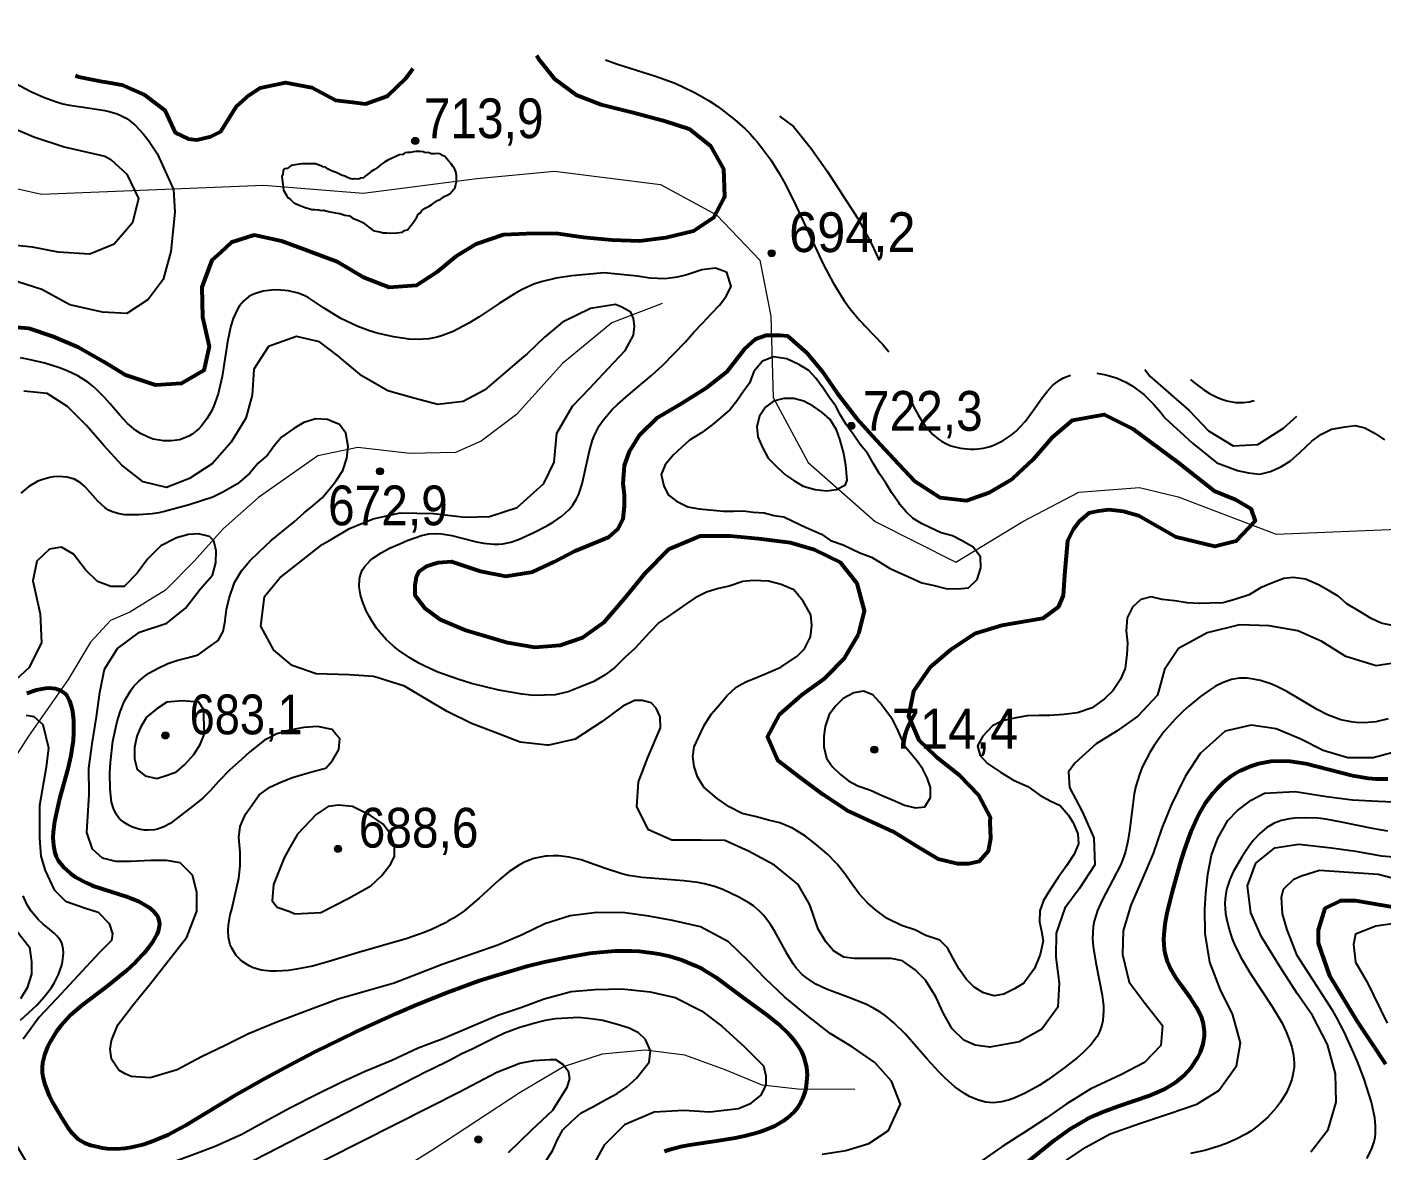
# Model space of a CAD drawing. Header units: metres. Extents: x 545098 to 555652, y 1854398 to 1862642.
# Drawn here: x 551472 to 552051, y 1859103 to 1859584 of the extents above; entities that cross this region are included whole.
import ezdxf
from ezdxf.enums import TextEntityAlignment as Align

# ---------------------------------------------------------------- set-up
doc = ezdxf.new("R2010")
doc.units = ezdxf.units.M
doc.header["$LTSCALE"] = 6.8
for name, color, linetype, lineweight in [('1', 7, 'Continuous', 25), ('2', 7, 'Continuous', 53), ('34', 7, 'Continuous', 13), ('5', 7, 'Continuous', 13), ('52', 7, 'Continuous', 13)]:
    doc.layers.add(name, color=color, linetype=linetype, lineweight=lineweight)

msp = doc.modelspace()

# ---------------------------------------------------------------- hatches: boundary and pattern name
at = {"layer": '5'}
for points in [[(551639.14, 1859535.09, 1), (551636.14, 1859535.09, 1)], [(551791.52, 1859487.07, 1), (551788.52, 1859487.07, 1)], [(551825.6, 1859413.33, 1), (551822.6, 1859413.33, 1)], [(551624.09, 1859393.87, 1), (551621.09, 1859393.87, 1)], [(551532.35, 1859280.98, 1), (551529.35, 1859280.98, 1)], [(551835.46, 1859274.91, 1), (551832.46, 1859274.91, 1)], [(551606.1, 1859232.56, 1), (551603.1, 1859232.56, 1)], [(551666.16, 1859108.32, 1), (551663.16, 1859108.32, 1)]]:
    msp.add_hatch(color=256, dxfattribs=at).paths.add_polyline_path(points)

# ---------------------------------------------------------------- linework, layer by layer
at = {"layer": '1'}
for points in [[(551417.7, 1859583.71), (551417.81, 1859583.6), (551424.47, 1859571.91), (551432.84, 1859561.93), (551440.62, 1859555.08), (551452.22, 1859547.52), (551462.84, 1859541.87), (551474.56, 1859536.88), (551487.58, 1859532.6), (551504.91, 1859528.51)], [(551719.01, 1859569.74), (551724.06, 1859567.88), (551740.4, 1859562.74), (551748.41, 1859559.84), (551751.53, 1859558.51), (551757.58, 1859555.55), (551763.37, 1859552.18), (551767.09, 1859549.71), (551774.15, 1859544.26), (551778.65, 1859540.18), (551780.79, 1859538.04), (551782.58, 1859536.07), (551783.84, 1859534.68), (551785.89, 1859532.18), (551789.69, 1859526.95), (551793.13, 1859521.47), (551795.26, 1859517.7), (551799.22, 1859509.95), (551804.74, 1859498), (551812.18, 1859482.08), (551816.3, 1859474.39), (551820.92, 1859467.03), (551823.46, 1859463.51), (551827.63, 1859458.47), (551828.95, 1859457.09), (551829.93, 1859456.07), (551837.52, 1859448.13), (551840.11, 1859444.94)], [(551462.32, 1859562.01), (551473.34, 1859556.23), (551478.75, 1859553.73), (551484.22, 1859551.71), (551487.03, 1859550.93), (551489.88, 1859550.32), (551495.66, 1859549.44), (551503.22, 1859548.4), (551504.91, 1859548.06), (551506.8, 1859547.67), (551510.17, 1859546.64), (551511.76, 1859545.98), (551514, 1859544.77), (551515.41, 1859543.83), (551518.03, 1859541.69), (551521.52, 1859537.98), (551523.59, 1859535.28), (551527.28, 1859529.75), (551534.27, 1859514.31), (551534.81, 1859504.57), (551533.19, 1859487.8), (551529.94, 1859475.9), (551523.46, 1859467.25), (551514.27, 1859461.3), (551504, 1859461.84), (551489.94, 1859465.08), (551478.05, 1859471.57), (551464.53, 1859475.9)], [(551793.39, 1859545.72), (551799.35, 1859541.28), (551803.47, 1859536.07), (551806.86, 1859531.79), (551813.84, 1859522.13), (551820.34, 1859512.09), (551826.95, 1859501.96), (551832.83, 1859490.87), (551836, 1859483.91)], [(551644.72, 1859507.9), (551644.75, 1859507.92), (551646.27, 1859509.03), (551647.1, 1859509.68), (551648.35, 1859510.02), (551649.18, 1859510.67), (551650.02, 1859511.32), (551651.58, 1859512.06), (551652.62, 1859512.56), (551653.41, 1859513.57), (551654.68, 1859515.2), (551655.06, 1859516.53), (551655.29, 1859517.66), (551655.32, 1859518.94), (551655.34, 1859520.23), (551654.96, 1859521.83), (551654.42, 1859523.23), (551653.77, 1859524.07), (551653.07, 1859525.27), (551651.81, 1859526.58), (551651.16, 1859527.42), (551650.3, 1859528.41), (551649.33, 1859528.84), (551648.52, 1859529.47), (551647.39, 1859529.7), (551646.02, 1859529.62), (551644.72, 1859529.55), (551644.66, 1859529.55), (551643.12, 1859530.09), (551642.04, 1859529.96), (551641.07, 1859530.39), (551639.94, 1859530.62), (551637.93, 1859530.56), (551636.85, 1859530.42), (551635.61, 1859530.09), (551634.32, 1859530.11), (551633.24, 1859529.98), (551632.4, 1859529.32), (551630.95, 1859529.15), (551629.4, 1859528.4), (551627.48, 1859527.62), (551625.92, 1859526.88), (551624.56, 1859525.98), (551623.2, 1859525.07), (551621.53, 1859523.77), (551620.17, 1859522.87), (551618.82, 1859521.97), (551617.98, 1859521.31), (551616.31, 1859520.01), (551615.47, 1859519.35), (551614.39, 1859519.22), (551613.35, 1859518.73), (551611.9, 1859518.91), (551611.86, 1859518.91), (551610.78, 1859518.78), (551609.65, 1859519), (551608.68, 1859519.44), (551607.5, 1859520.02), (551606.17, 1859520.41), (551603.83, 1859521.59), (551602.5, 1859521.98), (551601.53, 1859522.41), (551600.35, 1859522.99), (551599.34, 1859523.79), (551598.21, 1859524.01), (551597.24, 1859524.45), (551594.94, 1859525.26), (551593.65, 1859525.29), (551592.37, 1859525.31), (551589.07, 1859525.27), (551587.26, 1859525.05), (551585.66, 1859524.67), (551584.58, 1859524.54), (551583.74, 1859523.88), (551582.9, 1859523.23), (551581.82, 1859523.1), (551581.19, 1859522.29), (551581, 1859520.8), (551580.57, 1859519.83), (551580.71, 1859518.74), (551580.84, 1859517.66), (551581.28, 1859514.05), (551582.68, 1859511.65), (551583.33, 1859510.81), (551584.35, 1859510.02), (551585.81, 1859508.55), (551587.75, 1859507.69), (551589.49, 1859506.99), (551591.02, 1859506.44), (551592.15, 1859506.21), (551593.48, 1859505.83), (551594.77, 1859505.8), (551596.26, 1859505.62), (551597.39, 1859505.39), (551598.47, 1859505.53), (551600, 1859504.98), (551601.13, 1859504.75), (551602.83, 1859504.41), (551604.32, 1859504.23), (551605.44, 1859504), (551607.54, 1859503.34)], [(551504.91, 1859528.51), (551507.47, 1859527.11), (551514.31, 1859520.86), (551519.34, 1859510.4), (551516.75, 1859500.04), (551508.88, 1859490.97), (551498.51, 1859486.71), (551485.05, 1859487.53), (551474, 1859489.71), (551461.67, 1859490.98)], [(551607.54, 1859503.34), (551609.6, 1859503.04), (551610.61, 1859502.25), (551611.58, 1859501.82), (551611.9, 1859501.69), (551613.32, 1859501.12), (551615.26, 1859500.26), (551619.72, 1859496.77), (551620.85, 1859496.54), (551622.54, 1859496.2), (551623.87, 1859495.82), (551625.52, 1859495.84), (551626.65, 1859495.61), (551629.74, 1859495.81), (551632.27, 1859496.12), (551633.11, 1859496.77), (551634.35, 1859497.11), (551635.93, 1859499.13), (551636.88, 1859500.35), (551637.52, 1859501.16), (551638.26, 1859502.54), (551638.85, 1859503.71), (551640.05, 1859504.41), (551640.48, 1859505.38), (551641.84, 1859506.28), (551643.56, 1859507.23), (551644.72, 1859507.9)], [(551641.79, 1859310.55), (551639.14, 1859311.9), (551635.32, 1859314.1), (551630.54, 1859317.37), (551628.31, 1859319.17), (551625.18, 1859322.06), (551622.35, 1859325.21), (551621.05, 1859326.89), (551619.1, 1859329.98), (551618.04, 1859331.65), (551616.73, 1859334.26), (551614.96, 1859338.72), (551614.3, 1859341.02), (551613.71, 1859344.44), (551613.75, 1859347.72), (551614.05, 1859349.26), (551615, 1859351.62), (551615.92, 1859353.07), (551618.33, 1859355.7), (551619.79, 1859356.89), (551623.07, 1859359.06), (551626.69, 1859360.98), (551631.05, 1859362.87), (551634.25, 1859364.26), (551640.39, 1859366.48), (551643.41, 1859367.12), (551646.65, 1859367.28), (551648.84, 1859367.14), (551653.28, 1859366.4), (551657.77, 1859365.29), (551663.78, 1859363.75), (551666.78, 1859363.15), (551671.22, 1859362.67), (551673.41, 1859362.71), (551675.11, 1859362.89), (551678.47, 1859363.63), (551681.8, 1859364.76), (551688.41, 1859367.73), (551693.97, 1859370.56), (551696.62, 1859372.11), (551700.32, 1859374.66), (551703.51, 1859377.61), (551704.85, 1859379.26), (551706.59, 1859382.1), (551707.53, 1859384.15), (551709, 1859388.52), (551712.09, 1859402.6), (551713.4, 1859407.12), (551714.23, 1859409.26), (551716.31, 1859413.25), (551717.98, 1859415.72), (551721.9, 1859420.3), (551724.08, 1859422.45), (551728.78, 1859426.59), (551738.69, 1859434.82), (551743.46, 1859439.26), (551753.21, 1859449.19), (551756.74, 1859453.29), (551760.47, 1859457.24), (551764.36, 1859461.38), (551767.78, 1859464.92), (551770.47, 1859468.37), (551772.67, 1859472.86), (551770.83, 1859478.87), (551769.52, 1859479.36), (551766.03, 1859480.66), (551760.24, 1859479.95), (551753.71, 1859477.87), (551749.62, 1859476.81), (551744.57, 1859476.19), (551737.93, 1859476.47), (551732.69, 1859477.29), (551718.41, 1859478.65), (551704.59, 1859477.42), (551697.95, 1859476.45), (551691.53, 1859474.9), (551688.41, 1859473.82), (551683.33, 1859471.51), (551680.02, 1859469.69), (551673.52, 1859465.59), (551664.92, 1859459.84), (551660.58, 1859457.13), (551653.93, 1859453.63), (551649.35, 1859451.86), (551647.01, 1859451.19), (551643.41, 1859450.51), (551638.46, 1859450.22), (551635.1, 1859450.38), (551628.41, 1859451.29), (551621.43, 1859452.89), (551618.03, 1859453.91), (551613.05, 1859455.75), (551605.77, 1859459.2), (551598.72, 1859463.56), (551591.87, 1859468.15), (551590.16, 1859468.98), (551587.54, 1859470), (551583.41, 1859471.01), (551578.61, 1859471.42), (551576.17, 1859471.35), (551572.62, 1859470.86)], [(551572.62, 1859470.86), (551569.34, 1859469.92), (551567.86, 1859469.26), (551566.57, 1859468.52), (551564.33, 1859466.72), (551562.48, 1859464.53), (551561.45, 1859462.88), (551559.79, 1859459.16), (551558.83, 1859456.06), (551557.43, 1859449.25), (551555.15, 1859434.36), (551553.41, 1859426.98), (551551.59, 1859421.92), (551550.48, 1859419.54), (551548.55, 1859416.24), (551546.31, 1859413.31), (551545.06, 1859412.01), (551542.32, 1859409.8), (551540.83, 1859408.9), (551538.41, 1859407.85), (551536.83, 1859407.38), (551533.49, 1859406.86), (551530.05, 1859406.87), (551525.54, 1859407.68), (551523.41, 1859408.4), (551520.22, 1859409.98), (551518.25, 1859411.28), (551514.63, 1859414.35), (551511.3, 1859417.87), (551507.02, 1859422.87), (551504.86, 1859425.35), (551501.44, 1859428.86), (551499.62, 1859430.47), (551497.62, 1859432), (551493.33, 1859434.65), (551488.77, 1859436.83), (551485.62, 1859438.05), (551479.23, 1859440.07), (551472.37, 1859441.72), (551468.87, 1859442.36)], [(551633.03, 1859302.04), (551620.35, 1859306.05), (551619.85, 1859306.21), (551609.35, 1859306.96), (551595.34, 1859307.38), (551585.04, 1859310.83), (551577.15, 1859317.38), (551571.59, 1859327.64), (551571.87, 1859329.98), (551573.14, 1859340.39), (551579.77, 1859348.4), (551589.66, 1859356.16), (551597.89, 1859362.54), (551602.09, 1859365.02), (551609.59, 1859369.46), (551619.71, 1859373.6), (551631.21, 1859376.09), (551645.52, 1859375.82), (551659.02, 1859374.26), (551669.4, 1859374.57), (551681.16, 1859378.38), (551692.67, 1859388.71), (551697.03, 1859397.72), (551698.18, 1859410.21), (551704.82, 1859421.65), (551712.09, 1859429.27), (551712.14, 1859429.32), (551720.11, 1859437.81), (551727.43, 1859445.48), (551730.91, 1859452.08), (551731.46, 1859455.9), (551730.91, 1859459.17), (551729.82, 1859461.9), (551726, 1859464.09), (551723.27, 1859465.18), (551712.56, 1859463.39), (551700.6, 1859457.63), (551692.91, 1859451.21), (551685.33, 1859443.94), (551684.06, 1859442.87), (551675.22, 1859435.4), (551667.25, 1859428.62), (551658.08, 1859423.73), (551647.3, 1859422.4), (551636.98, 1859425.11), (551625.86, 1859428.24), (551614.77, 1859434.61), (551605.43, 1859442.47), (551604.92, 1859442.87), (551596.76, 1859449.24), (551586.87, 1859451.53), (551574.87, 1859447.16), (551568.69, 1859437.52), (551567.9, 1859426.47), (551565.15, 1859416.58), (551559.01, 1859406.27), (551551, 1859397.24), (551541.17, 1859390.76), (551531.33, 1859386.98), (551521.37, 1859389.4), (551512.23, 1859396.54), (551504.44, 1859404.92), (551497.16, 1859413.47), (551488.97, 1859421.58), (551480.34, 1859427.17), (551470.23, 1859428.18)], [(551866.69, 1859404.81), (551870.75, 1859403.72), (551874.99, 1859403.32), (551876.9, 1859403.35), (551880.67, 1859403.82), (551883.41, 1859404.51), (551885.36, 1859405.2), (551889.05, 1859407.01), (551892, 1859409.01), (551892.46, 1859409.32), (551894.58, 1859411.1), (551898.41, 1859415.17), (551901.61, 1859419.48), (551905.65, 1859425.32), (551907.78, 1859428.03), (551910.1, 1859430.48), (551911.36, 1859431.56), (551913.41, 1859432.98), (551914.87, 1859433.76), (551917.87, 1859434.9)], [(551929.1, 1859435.76), (551932.95, 1859435.15), (551935.87, 1859434.32), (551937.78, 1859433.63), (551941.46, 1859431.92), (551944.11, 1859430.38), (551949.1, 1859426.69), (551953.63, 1859422.31), (551956.37, 1859419.07), (551958.07, 1859416.78), (551969.98, 1859405.85), (551980.42, 1859397.55), (551984.66, 1859395.87), (551989.26, 1859394.24), (551993.98, 1859393.17), (551998.81, 1859392.66), (552003.26, 1859393.76), (552007.78, 1859395.79), (552011.69, 1859398.28), (552015.83, 1859401.91), (552020.92, 1859406.76), (552024.79, 1859409.62), (552029.47, 1859411.85), (552035.21, 1859412.92), (552039.54, 1859413.45), (552043.7, 1859412.5), (552048.03, 1859410.1), (552052.04, 1859407.29)], [(551949.63, 1859437.34), (551951.72, 1859434.56), (551968.55, 1859419.89), (551976.82, 1859411.14), (551987.37, 1859404.82), (551997.93, 1859405.37), (552008.88, 1859412.3), (552014.56, 1859417.44)], [(551969.18, 1859433.17), (551970.27, 1859432.14), (551974.83, 1859428.65), (551977.2, 1859427.16), (551980.44, 1859425.5), (551982.08, 1859424.82), (551984.59, 1859424.02), (551988.41, 1859423.35), (551991.84, 1859423.33), (551994.15, 1859423.59), (551996.37, 1859424.14)], [(551848.77, 1859426.25), (551850.74, 1859421.59), (551852.76, 1859417.73), (551853.9, 1859415.87), (551855.78, 1859413.22), (551858.99, 1859409.66), (551861.42, 1859407.64), (551862.72, 1859406.76), (551864.77, 1859405.62), (551866.69, 1859404.81)], [(551604.03, 1859390.09), (551606.63, 1859394.26), (551608.38, 1859399.43), (551609.04, 1859404.46), (551607.97, 1859410.2), (551605.31, 1859413.9), (551602.09, 1859415.2), (551600.14, 1859415.98), (551595.15, 1859416.29), (551590.03, 1859414.74), (551585.76, 1859412.19), (551580.53, 1859408.43), (551577.32, 1859404.74), (551574.51, 1859400.72), (551570.53, 1859397.3), (551566.85, 1859392.99), (551561.71, 1859388.51), (551555.36, 1859384.98), (551551.05, 1859382.8), (551546.28, 1859381.29), (551541, 1859379.54), (551530.43, 1859376.65), (551527.95, 1859376.09), (551525.14, 1859375.67), (551519.37, 1859375.22), (551513.35, 1859375.34), (551510.45, 1859375.82), (551507.74, 1859376.71), (551506.49, 1859377.34), (551504.88, 1859378.43), (551502, 1859381.18), (551496.55, 1859387.31), (551494.51, 1859389.01), (551493.41, 1859389.72), (551491.93, 1859390.45), (551488.71, 1859391.37), (551485.28, 1859391.64), (551482.95, 1859391.48), (551481.41, 1859391.24), (551478.41, 1859390.44), (551476.3, 1859389.61), (551472.43, 1859387.37), (551469, 1859384.52)], [(551586.88, 1859181.07), (551583.41, 1859180.58), (551578.28, 1859180.2), (551575.72, 1859180.24), (551571.96, 1859180.69), (551568.36, 1859181.72), (551566.65, 1859182.5), (551563.96, 1859184.22), (551562.73, 1859185.27), (551561.09, 1859187.02), (551559.17, 1859190.02), (551558.56, 1859191.49), (551557.8, 1859194.58), (551557.6, 1859197.82), (551557.74, 1859200.02), (551558.55, 1859204.4), (551559.24, 1859206.76), (551562.2, 1859219.93), (551562.73, 1859225.22), (551562.73, 1859231.04), (551562.2, 1859237.39), (551562.73, 1859242.15), (551565.04, 1859247.32), (551566.91, 1859249.98), (551570.89, 1859255.63), (551575.43, 1859258.94), (551580.47, 1859261.21), (551585.19, 1859263.07), (551589.44, 1859264.33), (551594.41, 1859265.67), (551599.37, 1859267.02), (551602.27, 1859270.31), (551604.99, 1859275.05), (551605.34, 1859279.67), (551603.74, 1859281.56), (551602.11, 1859283.49), (551595.91, 1859284.75), (551590.08, 1859284.4), (551583.99, 1859283.28), (551578.5, 1859281.69), (551573.14, 1859279.01), (551566.97, 1859274.03), (551563.35, 1859270.65), (551558.22, 1859266.17), (551553.49, 1859261.37), (551549.96, 1859257.27), (551546.86, 1859254.14), (551541.48, 1859249.98), (551532.86, 1859243.32), (551530.16, 1859241.93), (551527.49, 1859241.01), (551526.15, 1859240.72), (551523.45, 1859240.48), (551522.08, 1859240.54), (551520, 1859240.85), (551516.83, 1859241.8), (551515.29, 1859242.49), (551513.13, 1859243.79), (551511.25, 1859245.39), (551510.46, 1859246.31), (551509.71, 1859247.41), (551508.58, 1859249.83), (551507.85, 1859252.47), (551507.2, 1859258.05), (551507.07, 1859264.96), (551507.29, 1859269.48), (551508.41, 1859278.54), (551510.22, 1859286.98), (551511.5, 1859291.11), (551513.09, 1859295.06), (551514.02, 1859296.95), (551516.16, 1859300.46), (551517.39, 1859302.07), (551519.44, 1859304.26), (551521.97, 1859306.34), (551523.81, 1859307.57), (551527.75, 1859309.75), (551531.85, 1859311.67), (551536.11, 1859313.14), (551540.2, 1859314.2), (551544.81, 1859315.5), (551549.04, 1859318.4), (551553.42, 1859321.51), (551555.51, 1859325.44), (551556.31, 1859329.98), (551556.37, 1859330.31), (551556.92, 1859334.78), (551558.15, 1859339.7), (551560.44, 1859346.4), (551563.32, 1859351.34), (551566.85, 1859355.44), (551570.94, 1859359.43), (551576.03, 1859364.27), (551581.37, 1859368.6), (551585.87, 1859372.27), (551590.16, 1859376.1), (551593.83, 1859379.12), (551597.81, 1859382.54), (551600.86, 1859386.03), (551602.09, 1859387.61), (551604.03, 1859390.09)], [(551502.73, 1859299.41), (551504.73, 1859309.31), (551510.29, 1859318.16), (551510.35, 1859318.2), (551519.74, 1859325.12), (551531.39, 1859329.02), (551539.41, 1859335.38), (551545.71, 1859343.45), (551550.98, 1859349.55), (551552.33, 1859354.69), (551552.6, 1859359.83), (551551.52, 1859364.16), (551549.63, 1859366.05), (551545.03, 1859367.13), (551540.71, 1859366.86), (551535.57, 1859365.51), (551528.82, 1859361.99), (551523.14, 1859356.31), (551518.82, 1859350.36), (551513.14, 1859344.68), (551507.46, 1859344.68), (551501.79, 1859346.85), (551496.65, 1859351.71), (551491.52, 1859358.48), (551486.38, 1859361.45), (551481.25, 1859360.64), (551475.84, 1859355.5), (551474.2, 1859347.1), (551477.34, 1859332.99), (551477.79, 1859320.59), (551472.46, 1859309.85), (551463.29, 1859301.53)], [(551899.5, 1859259.19), (551904.73, 1859255.43), (551909.06, 1859253.03), (551913.35, 1859250.99), (551916.78, 1859247.01), (551918.75, 1859243.91), (551919.27, 1859243.1), (551920.89, 1859238.89), (551921.22, 1859234.71), (551919.39, 1859230.27), (551916.15, 1859225.28), (551912.55, 1859220.26), (551908.99, 1859214.87), (551906.23, 1859210.49), (551904.75, 1859206.09), (551904.61, 1859201.3), (551905.46, 1859197.37), (551906.15, 1859193.24), (551904.86, 1859187.39), (551902.47, 1859181.41), (551897.92, 1859175.17), (551893.65, 1859172.62), (551889.33, 1859170.44), (551885.2, 1859169.75), (551880.64, 1859171.02), (551876.67, 1859173.47), (551873.33, 1859176.72), (551870.23, 1859181.11), (551867.43, 1859185.9), (551865.25, 1859190.22), (551861.92, 1859193.48), (551855.98, 1859195.5), (551851.29, 1859197.86), (551845.56, 1859199.72), (551839.49, 1859202.82), (551834.46, 1859206.42), (551830.96, 1859209.48), (551827.38, 1859213.26), (551824.72, 1859216.96), (551821.37, 1859221.87), (551818.1, 1859226.05), (551813.71, 1859230.46), (551809.2, 1859234.31), (551804.53, 1859237.96), (551798.98, 1859241.31), (551793.57, 1859243.58), (551788.64, 1859244.81), (551782.96, 1859246.31), (551777.47, 1859247.65), (551771.81, 1859250.44), (551766.78, 1859254.04), (551761.05, 1859258.83), (551758.31, 1859263.27), (551756.85, 1859267.67), (551756.31, 1859272.01), (551756.91, 1859276.12), (551758.95, 1859280.4), (551761.26, 1859285.46), (551764.34, 1859290.24), (551768.03, 1859294.55), (551771.08, 1859298.04), (551774.86, 1859301.62), (551778.98, 1859303.96), (551784.22, 1859306.08), (551789.62, 1859308.39), (551793.98, 1859310.21), (551800.92, 1859314.92), (551804.02, 1859318.05), (551806.7, 1859323.15), (551807.2, 1859327.98), (551806.83, 1859332.52), (551803.54, 1859338.36), (551799.46, 1859343.17), (551794.05, 1859345.44), (551788.72, 1859346.99), (551782.08, 1859347.27), (551777.75, 1859346.74), (551771.94, 1859344.74), (551767.29, 1859343.8), (551762.16, 1859342.25), (551757.32, 1859339.82), (551753.77, 1859337.36), (551748.7, 1859333.81), (551745.31, 1859331.55), (551741.92, 1859329.3), (551737.87, 1859324.95), (551731.56, 1859318.12), (551727.26, 1859314.29), (551722.85, 1859309.89), (551718.82, 1859306.83), (551714.03, 1859304.04), (551708.79, 1859301.93), (551703.03, 1859299.57), (551697.49, 1859298.33), (551688.41, 1859298.13), (551683.39, 1859298.61), (551673.41, 1859300.41), (551661.72, 1859303.25), (551655.86, 1859304.99), (551647.28, 1859308.1), (551641.79, 1859310.55)], [(552055.39, 1859327.91), (552050.68, 1859328.98), (552046.39, 1859331.02), (552041.25, 1859334.05), (552035.9, 1859337.25), (552032.2, 1859340.46), (552028.44, 1859342.75), (552023.9, 1859345.31), (552018.29, 1859347.74), (552013.05, 1859348.56), (552009.07, 1859348.07), (552003.47, 1859345.91), (551999.11, 1859344.09), (551994.16, 1859341.1), (551988.51, 1859339.3), (551983.02, 1859337.71), (551977.35, 1859337.56), (551972.97, 1859337.39), (551967.62, 1859337.64), (551962.38, 1859338.47), (551956.98, 1859339.09), (551952.27, 1859340.16), (551947.81, 1859339.06), (551944.35, 1859335.88), (551942, 1859331.19), (551941.58, 1859325.63), (551942.2, 1859320.58), (551941.9, 1859315.59), (551941.17, 1859309.63), (551939.01, 1859304.77), (551935.93, 1859299.99), (551932.31, 1859296.61), (551927.09, 1859292.85), (551920.76, 1859290.6), (551914.98, 1859289.89), (551908.79, 1859289.5), (551904.21, 1859289.48), (551899.26, 1859289.42), (551893.89, 1859288.4), (551888.71, 1859287.21), (551884.4, 1859285.03), (551880.35, 1859280.68), (551878.1, 1859276.55), (551879.16, 1859272.46), (551882.33, 1859269), (551887.93, 1859265.28), (551893.48, 1859261.93), (551899.5, 1859259.19)], [(552060.44, 1859312.6), (552048.44, 1859310.69), (552035.59, 1859314.8), (552025.26, 1859321.15), (552015.04, 1859325.68), (552002.75, 1859327.82), (551990.13, 1859328.31), (551976.17, 1859324.87), (551964.02, 1859318.11), (551958.03, 1859309.22), (551954.98, 1859298.22), (551946.64, 1859289.25), (551937.75, 1859283), (551928.78, 1859277.39), (551919.7, 1859269.18), (551916.92, 1859265.39), (551917.33, 1859258.8), (551922.8, 1859248.42), (551927.82, 1859237.23), (551928.17, 1859225.68), (551921.49, 1859215.41), (551915.43, 1859207.15), (551911.69, 1859196.5), (551911.56, 1859186.28), (551913.03, 1859175.19), (551912.38, 1859164.81), (551905.48, 1859155.48), (551895.85, 1859150), (551883.35, 1859147.71), (551877.09, 1859148.56), (551872.18, 1859150.75), (551867.27, 1859155.66), (551863.45, 1859162.21), (551860.18, 1859169.31), (551855.82, 1859176.41), (551851.45, 1859180.77), (551845.99, 1859184.6), (551841.08, 1859185.69), (551825.26, 1859185.69), (551820.9, 1859186.23), (551816.53, 1859188.96), (551813.26, 1859192.78), (551809.98, 1859198.24), (551806.3, 1859208.63), (551801.41, 1859217.33), (551791.22, 1859225.56), (551780.19, 1859231.5), (551769.97, 1859236.04), (551759.85, 1859236.29), (551747.4, 1859236.26), (551737.42, 1859240.62), (551732.33, 1859250.51), (551733.05, 1859261.22), (551737.14, 1859271.6), (551742.45, 1859284.28), (551742.32, 1859288.88), (551740.69, 1859292.7), (551738.51, 1859294.88), (551734.69, 1859295.97), (551731.41, 1859295.97), (551726.39, 1859293.57), (551717.64, 1859287.02), (551706.01, 1859279.47), (551694.75, 1859276.79), (551694.1, 1859276.86), (551682.57, 1859278.08), (551671.86, 1859282.24), (551661.72, 1859286.14), (551651.33, 1859291.2), (551641.94, 1859296.8), (551633.03, 1859302.04)], [(552053.58, 1859288.09), (552048.41, 1859286.83), (552043.38, 1859286.4), (552040.01, 1859286.53), (552037.77, 1859286.8), (552033.41, 1859287.73), (552029.91, 1859288.92), (552027.64, 1859289.87), (552023.24, 1859292.1), (552010.29, 1859299.73), (552005.76, 1859302.01), (552003.41, 1859303), (551999.02, 1859304.45), (551996.77, 1859304.97), (551993.4, 1859305.43), (551990.05, 1859305.44), (551988.41, 1859305.25), (551986.62, 1859304.88), (551983.14, 1859303.69), (551979.79, 1859302.01), (551977.62, 1859300.67), (551973.41, 1859297.65), (551968.36, 1859293.52), (551965.95, 1859291.35), (551962.49, 1859287.94), (551957.71, 1859282.52)], [(551811.59, 1859102.05), (551821.8, 1859103.63), (551831.63, 1859106.67), (551839.96, 1859112.2), (551845.12, 1859123.46), (551841.33, 1859133.3), (551834.13, 1859141.22), (551824.5, 1859147.97), (551815.12, 1859153.58), (551804.55, 1859161.83), (551795.47, 1859169.3), (551787.21, 1859177.09), (551780.18, 1859184.48), (551771.54, 1859192.76), (551759.58, 1859199.23), (551747.67, 1859201.84), (551737.46, 1859203.7), (551727.3, 1859205.13), (551715.36, 1859205.27), (551703.95, 1859203.86), (551693.09, 1859200.49), (551683.36, 1859195.85), (551672.96, 1859191.35), (551649.18, 1859183.16), (551638.12, 1859178.8), (551628.59, 1859175.15), (551617.71, 1859171.99), (551604.64, 1859168.23), (551591.71, 1859163.42), (551578.48, 1859158.46), (551566.42, 1859153.54), (551556.31, 1859148.43), (551546.27, 1859143.65), (551535.8, 1859138.07), (551524.31, 1859134.62), (551516.2, 1859135.29), (551513.56, 1859136.35), (551510.91, 1859137.94), (551507.74, 1859142.7), (551507.21, 1859146.93), (551507.74, 1859150.63), (551510.46, 1859157.28), (551517.02, 1859165.92), (551525.04, 1859175.71), (551539.98, 1859194.84), (551544.31, 1859205.9), (551544.31, 1859214.08), (551542.38, 1859221.29), (551537.1, 1859226.58), (551531.33, 1859227.54), (551524.6, 1859227.54), (551515.94, 1859227.06), (551509.69, 1859227.06), (551503.93, 1859228.5), (551499.6, 1859232.35), (551497.2, 1859239.57), (551498.23, 1859255.7), (551498.03, 1859266.95), (551499.53, 1859277.44), (551501.44, 1859288.94), (551502.73, 1859299.41)], [(551471.26, 1859289.59), (551474.63, 1859289.11), (551478.47, 1859285.74), (551480.88, 1859275.64), (551479.91, 1859267.47), (551477.03, 1859251.11), (551477.03, 1859237.16), (551477.51, 1859229.47), (551479.43, 1859223.21), (551483.28, 1859215.04), (551488.09, 1859210.23), (551496.26, 1859207.34), (551502.03, 1859205.42), (551506.83, 1859200.61), (551508.28, 1859196.28), (551507.8, 1859193.39), (551502.51, 1859188.1), (551484.24, 1859168.38), (551476.89, 1859160.55), (551469.99, 1859151.22)], [(551957.71, 1859282.52), (551953.52, 1859276.75), (551951.67, 1859273.74), (551948.52, 1859267.49), (551947.25, 1859264.25), (551945.76, 1859259.26), (551945.07, 1859255.97), (551944.11, 1859249.26), (551943.07, 1859240.23), (551942.35, 1859235.77), (551941.31, 1859231.4), (551940.64, 1859229.26), (551939.3, 1859225.87), (551935.97, 1859219.27), (551931.3, 1859210.58), (551929.35, 1859206.16), (551927.94, 1859201.6), (551927.51, 1859199.26), (551927.26, 1859194.27), (551927.49, 1859190.85), (551928.59, 1859183.87), (551931.4, 1859169.96), (551931.9, 1859165.5), (551931.97, 1859163.33), (551931.67, 1859159.15), (551931.24, 1859157.14), (551930.22, 1859154.26), (551929.2, 1859152.34), (551926.49, 1859148.73), (551923.13, 1859145.38), (551920.66, 1859143.26), (551915.49, 1859139.26), (551908.08, 1859133.87), (551904.34, 1859131.4), (551898.41, 1859128.05), (551894.05, 1859126.08), (551891.79, 1859125.27), (551888.36, 1859124.39), (551884.92, 1859124.02), (551883.21, 1859124.06), (551881.45, 1859124.28), (551878, 1859125.22), (551874.66, 1859126.72), (551872.51, 1859127.96), (551868.41, 1859130.87), (551864.21, 1859134.5), (551861.6, 1859137.08), (551856.66, 1859142.48), (551847.19, 1859153.36), (551842.17, 1859158.33), (551838.57, 1859161.3), (551836.66, 1859162.65), (551833.65, 1859164.49), (551830.27, 1859166.17), (551823.1, 1859168.98), (551813.44, 1859172.57), (551808.94, 1859174.72), (551804.87, 1859177.35), (551803.05, 1859178.9), (551800.71, 1859181.45), (551799.3, 1859183.33), (551796.75, 1859187.39), (551791.23, 1859197.49), (551789.52, 1859200.26), (551786.62, 1859204.1), (551784.97, 1859205.82), (551782.22, 1859208.11), (551780.24, 1859209.47), (551776.05, 1859211.89), (551769.14, 1859215.16), (551765.58, 1859216.43), (551761.32, 1859217.54), (551758.43, 1859218.09), (551752.55, 1859218.83), (551734.68, 1859220.23), (551728.84, 1859221.15), (551725.97, 1859221.81), (551718.5, 1859224.27), (551708.56, 1859227.8), (551703.41, 1859229.03), (551698.92, 1859229.53), (551696.65, 1859229.57), (551694.1, 1859229.4), (551693.29, 1859229.35), (551688.41, 1859228.36), (551684.62, 1859226.92), (551682.22, 1859225.68), (551677.65, 1859222.67), (551673.33, 1859219.13), (551664.92, 1859211.39), (551658.41, 1859205.9), (551653.94, 1859202.88), (551651.65, 1859201.56), (551650.83, 1859201.09), (551644.38, 1859197.99), (551641.06, 1859196.64), (551634.26, 1859194.24), (551613.41, 1859188.18), (551600.27, 1859184.21), (551593.65, 1859182.45), (551586.88, 1859181.07)], [(552060.47, 1859274.93), (552047.26, 1859271.48), (552036.32, 1859271.42), (552025.83, 1859274.63), (552016.22, 1859279.46), (552005.7, 1859283.85), (551995.09, 1859285.45), (551983.92, 1859282.89), (551973.19, 1859273.3), (551966.88, 1859263.51), (551960.88, 1859251.18), (551956.84, 1859241.34), (551953.13, 1859230.47), (551948.23, 1859218.81), (551943.6, 1859208.47), (551940.34, 1859197.45), (551939.97, 1859187.42), (551942.93, 1859175.55), (551949.25, 1859166.99), (551957.18, 1859157.05), (551956.36, 1859148.43), (551949.41, 1859141.24), (551939.33, 1859135.92), (551926.44, 1859129.94), (551915.98, 1859123.39), (551907.36, 1859117.5), (551897.14, 1859110.76), (551895.31, 1859109.59), (551888.38, 1859105.18), (551879.98, 1859099.31)], [(551916.03, 1859099.46), (551924.36, 1859104.99), (551934.72, 1859110.67), (551947.67, 1859115.27), (551960.14, 1859119.49), (551971.79, 1859123.39), (551981.16, 1859129.27), (551988.77, 1859139.76), (551990.56, 1859149.64), (551987.1, 1859162.09), (551982.13, 1859171.9), (551977.31, 1859184.07), (551975.37, 1859196.29), (551975.27, 1859206.69), (551975.66, 1859213.55), (551976.47, 1859221.66), (551978.09, 1859229.78), (551980.79, 1859237.08), (551985.12, 1859244.65), (551989.17, 1859248.98), (551995.12, 1859253.31), (552000.8, 1859256.28), (552013.83, 1859257.05), (552027.29, 1859254.96), (552038.41, 1859253.53), (552049.34, 1859252.84), (552059.37, 1859252.46)], [(552011.43, 1859245.33), (552008.07, 1859244.59), (552004.9, 1859243.44), (552003.41, 1859242.69), (552001.74, 1859241.65), (551998.69, 1859239.12), (551995.96, 1859236.11), (551994.29, 1859233.91), (551991.18, 1859229.26), (551987.42, 1859222.74), (551985.9, 1859219.41), (551984.75, 1859216), (551984.34, 1859214.26), (551983.93, 1859211.19), (551983.84, 1859209.12), (551984.11, 1859204.92), (551984.44, 1859202.8), (551985.44, 1859198.58), (551986.83, 1859194.4), (551987.95, 1859191.66), (551990.51, 1859186.36), (551994.85, 1859179.03), (552004.08, 1859165.2), (552008.24, 1859158.05), (552010.06, 1859154.26), (552011.74, 1859149.94), (552012.41, 1859147.72), (552013.13, 1859144.35), (552013.42, 1859140.95), (552013.39, 1859139.26), (552013.21, 1859137.5), (552012.43, 1859134.01), (552011.18, 1859130.62), (552010.11, 1859128.43), (552007.56, 1859124.26), (552005.87, 1859121.99), (552002.11, 1859117.81), (551997.9, 1859114.12), (551994.88, 1859111.94), (551992.78, 1859110.62), (551988.41, 1859108.28), (551984.14, 1859106.45), (551981.22, 1859105.41), (551975.22, 1859103.67), (551969.07, 1859102.28)], [(552053.47, 1859240.08), (552046.88, 1859241.18), (552033.66, 1859244), (552026.95, 1859245.17), (552023.56, 1859245.57), (552018.41, 1859245.83), (552013.74, 1859245.63), (552011.43, 1859245.33)], [(552020.55, 1859103.1), (552027.97, 1859112.6), (552031.36, 1859124.29), (552031.05, 1859136.38), (552027.68, 1859148.95), (552021.32, 1859161.37), (552014.69, 1859170.75), (552007.26, 1859182.29), (551999.49, 1859194.86), (551994.89, 1859205.13), (551993.46, 1859216.76), (551996.99, 1859226.43), (552005.2, 1859233.02), (552015.41, 1859234.6), (552029.46, 1859233), (552039.62, 1859231.57), (552050.82, 1859229.52), (552061.03, 1859228.63)], [(552044.56, 1859100.23), (552046.38, 1859103.7), (552047.63, 1859107.38), (552048.02, 1859109.26), (552048.21, 1859110.92), (552048.25, 1859114.26), (552047.91, 1859117.62), (552046.46, 1859124.26), (552043.26, 1859134.52), (552040.71, 1859141.16), (552038.86, 1859145.54), (552034.81, 1859154.26), (552031.69, 1859160.38), (552030, 1859163.36), (552014.71, 1859186.91), (552010.38, 1859197.98), (552008.46, 1859204.71), (552007.98, 1859211.92), (552008.94, 1859215.29), (552013.27, 1859219.62), (552016.63, 1859221.06), (552024.32, 1859223.47), (552049.35, 1859221.71), (552060.32, 1859218.82)], [(551468.9, 1859159.38), (551475.83, 1859165.79), (551479.01, 1859169.26), (551482.07, 1859173.26), (551483.41, 1859175.39), (551485.12, 1859178.76), (551486.4, 1859182.37), (551486.85, 1859184.26), (551487.26, 1859187.99), (551487.16, 1859189.81), (551486.51, 1859192.35), (551485.96, 1859193.42), (551484.46, 1859195.37), (551483.24, 1859196.55), (551480.5, 1859198.8), (551478.41, 1859200.52), (551476.62, 1859202.21), (551473.5, 1859205.93), (551471.78, 1859208.63), (551469.96, 1859212.46)], [(552058.45, 1859200.86), (552048.36, 1859199.42), (552039.7, 1859196.05), (552038.74, 1859191.72), (552039.7, 1859184.03), (552044.51, 1859175.85), (552053.16, 1859158.06)], [(551467.39, 1859197.24), (551472.68, 1859190.51), (551473.64, 1859184.25), (551473.64, 1859178.96), (551471.72, 1859173.19), (551468.83, 1859168.38)], [(551649.22, 1859151.4), (551660.86, 1859156.26), (551672.99, 1859161.51), (551682.79, 1859164.76), (551692.74, 1859168.46), (551704.38, 1859171.61), (551714.58, 1859172.43), (551725.92, 1859172.76), (551738.1, 1859171.47), (551748.81, 1859169.03), (551760.03, 1859163.33), (551768.79, 1859156.68), (551778.36, 1859147.87), (551786.52, 1859139.84), (551787.61, 1859135.47), (551787.61, 1859131.65), (551785.43, 1859127.29), (551780.52, 1859123.46), (551775.83, 1859121.37), (551763.65, 1859119.98), (551752.51, 1859120.65), (551739.81, 1859120.05), (551727.17, 1859114.63), (551718.47, 1859105.93), (551712.79, 1859095.46)], [(551692.79, 1859098.08), (551696.35, 1859103.46), (551698.5, 1859108.31), (551700.74, 1859112.44), (551704.52, 1859116.02), (551708.66, 1859119.65), (551713.65, 1859122.28), (551719.48, 1859125.57), (551723.96, 1859127.95), (551728.18, 1859130.86), (551732.32, 1859134.48), (551735.02, 1859137.93), (551737.71, 1859141.38), (551738.21, 1859146.21), (551736.15, 1859151.09), (551733.06, 1859153.83), (551729.13, 1859155.91), (551723.61, 1859157.62), (551717.92, 1859159.12), (551712.68, 1859159.94), (551707.49, 1859160.4), (551702.75, 1859160.18), (551697.65, 1859159.92), (551693.16, 1859159.19), (551688.19, 1859157.84), (551686.34, 1859157.32)], [(551686.34, 1859157.32), (551682.34, 1859156.2), (551675.85, 1859153.75), (551671.7, 1859151.78), (551667.38, 1859149.59), (551662.02, 1859146.92), (551657.51, 1859144.89), (551652.51, 1859142.26), (551644.16, 1859138.14), (551642.31, 1859137.23), (551539.87, 1859084.52)], [(551466.83, 1859106.28), (551473.05, 1859095.89), (551480.66, 1859087.27), (551490.08, 1859082.21), (551501.86, 1859083.33), (551511.95, 1859087.69), (551522.21, 1859093.25), (551532.13, 1859098.12), (551542.21, 1859101.72), (551552.16, 1859105.42), (551563.44, 1859110.56), (551573.1, 1859115.83), (551584.25, 1859122.03), (551595.88, 1859127.87), (551606.01, 1859132.76), (551616.26, 1859137.57), (551627.71, 1859142.2), (551638.96, 1859147.56), (551644.16, 1859149.51), (551649.22, 1859151.4)], [(551555.88, 1859077.86), (551644.16, 1859122.44), (551656.23, 1859128.54), (551672.49, 1859137.11), (551682.31, 1859140.93), (551688.31, 1859142.03), (551695.4, 1859142.57), (551697.59, 1859142.57), (551700.86, 1859140.39), (551703.04, 1859137.66), (551703.59, 1859134.38), (551702.5, 1859130.56), (551696.37, 1859120.71), (551687.22, 1859112.17), (551677.45, 1859102.6)]]:
    msp.add_lwpolyline(points, dxfattribs=at)
for points in [[(551844.38, 1859380.4), (551841.28, 1859384.79), (551838.73, 1859389.06), (551836.08, 1859392.77), (551833.49, 1859397.4), (551830.95, 1859401.67), (551827.93, 1859405.33), (551824.82, 1859409.72), (551821.92, 1859413.95), (551819.42, 1859417.86), (551817.48, 1859421.65), (551814.62, 1859425.52), (551812.12, 1859429.43), (551808.86, 1859433.61), (551805.89, 1859436.91), (551801.71, 1859439.52), (551796.46, 1859441.99), (551790.86, 1859442.76), (551786.14, 1859440.9), (551782.45, 1859436.59), (551782, 1859435.44), (551780.5, 1859431.59), (551777.85, 1859427.78), (551775.05, 1859423.76), (551772.35, 1859420.31), (551768.22, 1859416.69), (551764.55, 1859413.67), (551760.01, 1859410.36), (551754.9, 1859407.16), (551751.6, 1859404.19), (551747.98, 1859400.81), (551744.45, 1859396.71), (551742.77, 1859392.47), (551743.92, 1859387.66), (551745.85, 1859383.86), (551749.3, 1859381.17), (551754.19, 1859378.65), (551759.07, 1859377.78), (551769.45, 1859376.86), (551773.67, 1859376.83), (551778.05, 1859377), (551782.16, 1859376.41), (551786.79, 1859376.06), (551791.14, 1859374.95), (551795.25, 1859374.35), (551799.13, 1859372.63), (551804.79, 1859369.84), (551811.38, 1859366.99), (551815.19, 1859364.34), (551820.56, 1859362.43), (551827.75, 1859359.1), (551832.76, 1859357.15), (551836.32, 1859355.02), (551840.49, 1859352.42), (551844.37, 1859350.69), (551849.22, 1859348.54), (551854.28, 1859346.23), (551858.99, 1859345.16), (551864.48, 1859343.82), (551869.62, 1859343.72), (551874.16, 1859344.09), (551877.94, 1859347.67), (551879.53, 1859352.64), (551879.31, 1859357.38), (551876.25, 1859361.4), (551871.51, 1859364.12), (551867.38, 1859366.36), (551862.47, 1859367.59), (551858.18, 1859369.63), (551854.1, 1859371.51), (551850.53, 1859373.64), (551847.61, 1859376.58), (551844.83, 1859379.73)], [(551821.68, 1859396.5), (551820.81, 1859402.07), (551819.22, 1859407.56), (551817.8, 1859411.61), (551815.06, 1859416.04), (551811.56, 1859419.09), (551807.75, 1859421.74), (551803.83, 1859423.82), (551799.47, 1859424.94), (551795.25, 1859424.97), (551790.8, 1859423.87), (551787.46, 1859421.26), (551784.81, 1859417.45), (551783.7, 1859413.09), (551784.07, 1859408.55), (551786.09, 1859404.03), (551788.48, 1859399.56), (551792.47, 1859395.47), (551796.16, 1859392.25), (551799.57, 1859389.92), (551803.54, 1859387.48), (551808.66, 1859386.09), (551813.49, 1859385.58), (551817.82, 1859386.12), (551821.62, 1859388.05), (551822.35, 1859390.12)], [(551813.46, 1859286.46), (551812.9, 1859284.81), (551812.31, 1859280.69), (551812.32, 1859276.1), (551813.47, 1859271.28), (551815.92, 1859267.72), (551819.47, 1859264.3), (551822.92, 1859261.6), (551826.86, 1859259.52), (551832.24, 1859257.61), (551837.5, 1859255.13), (551842.72, 1859253.02), (551846.81, 1859251.13), (551851.54, 1859250.06), (551855.52, 1859250.55), (551857.97, 1859254.53), (551858, 1859258.76), (551856.58, 1859262.81), (551854.64, 1859266.61), (551852.32, 1859270.01), (551847.17, 1859276.17), (551843.68, 1859284), (551841.75, 1859287.81), (551838.88, 1859291.68), (551836.26, 1859295.03), (551833.28, 1859298.34), (551829.24, 1859299.86), (551825.1, 1859299.17), (551820.61, 1859296.78), (551817.51, 1859293.64), (551814.65, 1859289.98)], [(551531.39, 1859295.25), (551527.31, 1859292.54), (551522.8, 1859288.86), (551520.24, 1859284.32), (551518.67, 1859280.64), (551517.6, 1859275.91), (551517.66, 1859270.96), (551518.76, 1859266.5), (551522.21, 1859263.8), (551527.14, 1859262.57), (551531.56, 1859264.04), (551535.61, 1859265.45), (551539.07, 1859268.64), (551542.97, 1859272.79), (551545.74, 1859277.17), (551547.58, 1859281.63), (551547.24, 1859288.74), (551547.24, 1859291.99), (551545.08, 1859295.23), (551538.05, 1859295.77)], [(551584.1, 1859233.06), (551581.64, 1859228.62), (551577.01, 1859217.36), (551576.46, 1859210.27), (551578.65, 1859207.54), (551584.1, 1859205.7), (551586.18, 1859204.82), (551597.29, 1859205.32), (551609.31, 1859211.42), (551618.63, 1859216.75), (551623.38, 1859221.18), (551627.2, 1859226.1), (551628.84, 1859229.37), (551628.84, 1859233.74), (551627.2, 1859238.65), (551623.93, 1859243.02), (551618.47, 1859246.84), (551610.84, 1859250.66), (551604.83, 1859251.21), (551600.47, 1859250.66), (551595.23, 1859247.26), (551587.26, 1859238.76)]]:
    msp.add_lwpolyline(points, close=True, dxfattribs=at)
at = {"layer": '2'}
for points in [[(551689.46, 1859571.6), (551690.39, 1859570.15), (551697.13, 1859561.64), (551706.46, 1859554.74), (551717.17, 1859550.59), (551730.79, 1859547.22), (551744.67, 1859543.45), (551754.73, 1859540.18), (551763.87, 1859533.04), (551769.5, 1859523.11), (551769.87, 1859511.35), (551769.52, 1859510.66), (551765.2, 1859502.19), (551756.57, 1859496.51), (551744.79, 1859493.66), (551733.58, 1859492.28), (551721.9, 1859492.72), (551720.21, 1859492.78), (551709.56, 1859493.83), (551698.74, 1859495.4), (551688.31, 1859495.51), (551675.4, 1859494.88), (551663.75, 1859490.98), (551654.97, 1859485.61), (551646.79, 1859478.8), (551638.13, 1859473.33), (551626.54, 1859472.44), (551615.5, 1859476.67), (551604.27, 1859483.33), (551593.19, 1859487.58), (551591.76, 1859488.13), (551580.42, 1859492.2), (551568.83, 1859494.75), (551559.01, 1859491.71), (551554.55, 1859487.58), (551550.72, 1859484.04), (551546.34, 1859472.55), (551546.73, 1859459.82), (551549.47, 1859447.17), (551547.19, 1859436.91), (551537.77, 1859431.46), (551526.6, 1859430.62), (551513.73, 1859434.94), (551504.2, 1859440.85), (551493.7, 1859446.75), (551482.94, 1859451.32), (551472.4, 1859454.96), (551460.58, 1859455.84)], [(551504.91, 1859560.37), (551512.13, 1859559.08), (551521.95, 1859554.71), (551530.71, 1859548.02), (551535.2, 1859538.59), (551540.52, 1859535.94), (551544.32, 1859535.6), (551550.23, 1859536.91), (551554.56, 1859539.15), (551561.19, 1859549.84), (551566.73, 1859554.72), (551571.38, 1859557.75), (551582.15, 1859560.04), (551593.47, 1859557.89), (551603.58, 1859552.48), (551611.9, 1859551.48), (551616.33, 1859550.94), (551625.89, 1859554.37), (551633.48, 1859561.64), (551634.61, 1859563.13), (551636.75, 1859565.96)], [(551492.45, 1859563), (551493.87, 1859562.52), (551503.84, 1859560.43), (551504.91, 1859560.37)], [(551638.12, 1859348.93), (551639.21, 1859351.11), (551642.48, 1859353.3), (551647.39, 1859354.93), (551653.2, 1859355.29), (551665.51, 1859351.23), (551676.41, 1859349.03), (551687.87, 1859350.98), (551697.11, 1859355.23), (551706.09, 1859359.88), (551720.5, 1859365.85), (551724.32, 1859369.13), (551726.5, 1859373.5), (551727.05, 1859378.95), (551727.05, 1859383.87), (551726.48, 1859388.68), (551727.1, 1859396.39), (551729.28, 1859402.39), (551733.64, 1859409.49), (551741.25, 1859416.91), (551750.97, 1859422.51), (551762.32, 1859429.7), (551771.05, 1859436.46), (551778.38, 1859446.07), (551783.29, 1859450.43), (551787.66, 1859452.07), (551793.66, 1859452.07), (551796.75, 1859451.76), (551805.05, 1859444.52), (551811.47, 1859436.83), (551818, 1859427.33), (551826.3, 1859416.65), (551834.74, 1859407.38), (551844.39, 1859396.98), (551851.3, 1859389.67), (551862.04, 1859382.62), (551873.35, 1859381.44), (551883.03, 1859384.78), (551892, 1859390.09), (551893.34, 1859390.88), (551901.9, 1859398.91), (551910.07, 1859408.4), (551918.71, 1859415.79), (551932.27, 1859418.18), (551944.42, 1859412.08), (551963.65, 1859397.74), (551979.2, 1859385.6), (551988.4, 1859381.8), (551994.94, 1859378.05), (551996.75, 1859372.57), (551988.69, 1859363.98), (551979.47, 1859361.7), (551963.02, 1859365.75), (551947.09, 1859374.8), (551940.41, 1859376.64), (551934.24, 1859377.39), (551929.75, 1859376.84), (551925.68, 1859375.96), (551921.56, 1859372.41), (551918.93, 1859369.05), (551916.49, 1859364.19), (551915.29, 1859349.46), (551914.74, 1859340.73), (551912.56, 1859335.82), (551906.01, 1859330.9), (551888.41, 1859328.02), (551877.13, 1859324.59), (551876.11, 1859323.91), (551866.42, 1859317.47), (551857.68, 1859309.96), (551850.65, 1859299.97), (551848.54, 1859289.19), (551853.02, 1859279), (551860.21, 1859272.05), (551870.44, 1859263.87), (551878.31, 1859255.82), (551883.48, 1859246.05), (551883.33, 1859243.91), (551883.64, 1859237), (551882.55, 1859231.54), (551878.73, 1859227.18), (551874.37, 1859226.09), (551869.46, 1859226.09), (551861.22, 1859228.06), (551851.24, 1859234.13), (551841.83, 1859239.95), (551833.15, 1859243.91), (551831.26, 1859244.77), (551822.03, 1859249.1), (551813.46, 1859254.82), (551811.97, 1859255.81), (551801.81, 1859263.36), (551792.69, 1859270.29), (551788.22, 1859280.47), (551793.38, 1859290.01), (551802.97, 1859298.39), (551812.63, 1859305.37), (551813.46, 1859306.2), (551821.23, 1859313.95), (551827.01, 1859323.91), (551827.34, 1859324.47)], [(551827.34, 1859324.47), (551829.79, 1859334.21), (551826.53, 1859345.94), (551819.52, 1859354.85), (551808.33, 1859360.34), (551798.08, 1859363.37), (551784.46, 1859365.02), (551772.4, 1859366.22), (551759.53, 1859366.13), (551745.95, 1859360.49), (551735.83, 1859350.23), (551727.62, 1859340.2), (551718.15, 1859329.05), (551709.17, 1859322.69), (551699.58, 1859319.47), (551688.75, 1859318.56), (551677.12, 1859320.56), (551658.85, 1859326), (551648.48, 1859330.37), (551641.93, 1859335.28), (551637.57, 1859340.74), (551637.57, 1859345.11), (551638.12, 1859348.93)], [(551471.56, 1859299.1), (551475.68, 1859300.43), (551479.6, 1859301.18), (551481.44, 1859301.28), (551483.71, 1859301.09), (551484.76, 1859300.84), (551486.19, 1859300.26), (551488.01, 1859298.86), (551488.74, 1859297.95), (551489.88, 1859295.73), (551490.68, 1859293.11), (551491.05, 1859291.22), (551491.47, 1859287.31), (551491.55, 1859282.14), (551491.34, 1859278.81), (551490.41, 1859272.39), (551489, 1859266.18), (551485.62, 1859253.88), (551484.1, 1859247.54), (551483.48, 1859244.26), (551482.89, 1859239.66), (551482.77, 1859237.36), (551482.94, 1859233.99), (551483.62, 1859230.78), (551484.19, 1859229.26), (551485.05, 1859227.62), (551487.36, 1859224.62), (551490.27, 1859222), (551492.45, 1859220.48), (551497.11, 1859217.96), (551499.54, 1859216.93), (551504.41, 1859215.25), (551514.25, 1859212.2), (551519.28, 1859210.12), (551523.72, 1859207.56), (551525.61, 1859206.03), (551527.07, 1859204.34), (551527.6, 1859203.44), (551528.18, 1859201.51), (551528.25, 1859200.16), (551527.69, 1859197.32), (551527.12, 1859195.86), (551525.49, 1859192.88), (551523.34, 1859189.91), (551521.71, 1859187.96), (551518.21, 1859184.26), (551513.95, 1859180.3), (551505.61, 1859173.62), (551495.17, 1859165.75), (551490.42, 1859161.6), (551486.08, 1859156.91), (551484.08, 1859154.26), (551481.51, 1859150.12), (551480.42, 1859147.91), (551479.11, 1859144.49), (551478.31, 1859141.01), (551478.14, 1859139.26), (551478.19, 1859136.75), (551478.41, 1859135.08), (551479.22, 1859131.78), (551481.18, 1859126.91), (551482.85, 1859123.7), (551486.56, 1859117.41), (551489.3, 1859113.09), (551490.8, 1859111.13), (551493.41, 1859108.61), (551496.58, 1859106.74), (551498.93, 1859105.84), (551503.9, 1859104.74), (551505.87, 1859104.52), (551509.76, 1859104.39), (551513.6, 1859104.65), (551516.13, 1859105.02), (551521.14, 1859106.19), (551524.85, 1859107.4), (551532.16, 1859110.51)], [(551973.27, 1859248.25), (551975.42, 1859251.87), (551978.67, 1859256.33), (551980.46, 1859258.38), (551983.4, 1859261.21), (551986.66, 1859263.71), (551988.41, 1859264.84), (551990.45, 1859265.97), (551994.78, 1859267.88), (551998.18, 1859268.96), (552003.41, 1859269.97), (552008.42, 1859270.19), (552011.75, 1859270), (552018.4, 1859268.97), (552038.33, 1859263.91), (552045.03, 1859262.72), (552048.41, 1859262.42), (552053.45, 1859262.42)], [(551898.41, 1859097.96), (551911.12, 1859108.14), (551917.73, 1859112.83), (551924.73, 1859116.98), (551928.41, 1859118.78), (551931.62, 1859120.13), (551938.23, 1859122.52), (551951.55, 1859127.1), (551957.83, 1859129.88), (551961.72, 1859132.12), (551963.55, 1859133.39), (551966.14, 1859135.52), (551969.6, 1859139.26), (551972.27, 1859143.37), (551973.34, 1859145.6), (551974.53, 1859149.05), (551975.12, 1859152.54), (551975.16, 1859154.26), (551974.66, 1859157.81), (551973.94, 1859160.11), (551971.77, 1859164.58), (551968.94, 1859168.93), (551964.8, 1859174.67), (551962.83, 1859177.57), (551960.29, 1859181.99), (551959.31, 1859184.26), (551958.39, 1859187.35), (551958.01, 1859189.46), (551957.73, 1859193.77), (551957.8, 1859195.96), (551958.29, 1859200.43), (551959.14, 1859204.98), (551961.46, 1859214.26), (551964.71, 1859226.15), (551966.5, 1859231.98), (551969.57, 1859240.41), (551971.95, 1859245.72), (551973.27, 1859248.25)], [(552052.65, 1859140.54), (552047.12, 1859148.88), (552040.53, 1859158.8), (552028.65, 1859178.26), (552023.84, 1859192.2), (552023.84, 1859197.98), (552026.73, 1859207.11), (552033.45, 1859210.48), (552039.7, 1859210.48), (552062.22, 1859206.66)], [(551532.16, 1859110.51), (551539.34, 1859114.31), (551553.41, 1859122.82), (551559.99, 1859126.78), (551573.03, 1859134.27), (551586.01, 1859141.27), (551594.68, 1859145.73), (551612.18, 1859154.26), (551629.48, 1859162.17), (551638.28, 1859165.95), (551651.64, 1859171.32), (551665.19, 1859176.22), (551672.04, 1859178.46), (551685.88, 1859182.47), (551692.86, 1859184.2), (551703.41, 1859186.43), (551712.23, 1859187.88), (551716.66, 1859188.42), (551723.34, 1859188.9), (551730.04, 1859188.94), (551733.41, 1859188.75), (551738.98, 1859188.13), (551741.75, 1859187.66), (551745.87, 1859186.76), (551751.89, 1859184.96), (551757.63, 1859182.6), (551760.37, 1859181.21), (551766.18, 1859177.62), (551777.48, 1859169.26), (551787.91, 1859161.66), (551792.92, 1859157.64), (551797.42, 1859153.34), (551799.39, 1859151.05), (551801.65, 1859147.83), (551802.6, 1859146.14), (551803.78, 1859143.5), (551804.9, 1859139.26), (551805.18, 1859135.88), (551804.83, 1859131.28), (551804.34, 1859129.02), (551803.24, 1859125.78), (551802.52, 1859124.26), (551800.9, 1859121.68), (551799.63, 1859120.12), (551796.68, 1859117.37), (551795.01, 1859116.16), (551791.34, 1859114.05), (551787.3, 1859112.3), (551785.31, 1859111.62), (551784.44, 1859111.32), (551778.41, 1859109.73), (551774.47, 1859108.94), (551766.44, 1859107.66), (551755.94, 1859106.08), (551754.16, 1859105.73), (551750.99, 1859105.12), (551746.38, 1859103.91), (551744.22, 1859103.18)]]:
    msp.add_lwpolyline(points, dxfattribs=at)
at = {"layer": '34'}
for points in [[(551743.19, 1859465.6), (551721.64, 1859457.26), (551700.64, 1859439.99), (551680.95, 1859418.11), (551665.83, 1859406.71), (551654.86, 1859401.87), (551635.27, 1859401.48), (551613.11, 1859404.07), (551595.93, 1859400.49), (551570.59, 1859382.68), (551555.54, 1859369.27), (551543.11, 1859355.44), (551530.87, 1859343.1), (551515.69, 1859333.71), (551507.32, 1859330.11), (551498.74, 1859320.79), (551489.31, 1859304.95), (551472.3, 1859280.65), (551451.48, 1859248.53)], [(551825.63, 1859129.65), (551801.23, 1859129.76), (551785.97, 1859131.55), (551770.14, 1859138.03), (551752.86, 1859144.34), (551735.91, 1859146.47), (551717.6, 1859144.77), (551701.38, 1859139.47), (551682.58, 1859128.35), (551645.24, 1859103.95), (551619.7, 1859087.97), (551569.13, 1859050.39), (551546, 1859028.29), (551527.15, 1859004.15), (551515.24, 1858984.71), (551509.2, 1858965.26), (551505.14, 1858952.11), (551496.76, 1858939.71), (551488.71, 1858933.58), (551475.52, 1858930.49), (551449, 1858929.98)]]:
    msp.add_lwpolyline(points, dxfattribs=at)
at = {"layer": '5'}
for centre in [(551637.64, 1859535.09), (551790.02, 1859487.07), (551824.1, 1859413.33), (551622.59, 1859393.87), (551530.85, 1859280.98), (551833.96, 1859274.91), (551604.6, 1859232.56), (551664.66, 1859108.32)]:
    msp.add_circle(centre, 1.5, dxfattribs=at)
at = {"layer": '52'}
msp.add_lwpolyline([(551415.28, 1859532.1), (551437.23, 1859521.46), (551477.86, 1859512.38), (551572.89, 1859516.13), (551615.45, 1859512.81), (551664.01, 1859519.06), (551697.14, 1859522.09), (551742.47, 1859516.4), (551766.4, 1859503.47), (551785.02, 1859484.17), (551789.67, 1859460.21), (551790.63, 1859425.47), (551805.63, 1859397.66), (551834.23, 1859372.37), (551868.81, 1859355.06), (551897.4, 1859372.37), (551921.34, 1859385.01), (551947.28, 1859387.01), (551963.9, 1859383.01), (552005.8, 1859367.04), (552061.21, 1859369.32), (552091.98, 1859371.73), (552113.61, 1859382.31), (552179.47, 1859428.02)], dxfattribs=at)

# ---------------------------------------------------------------- texts
at = {"layer": '5'}
for s, width, p in [('713,9', 0.9, (551666.9, 1859536.24)), ('694,2', 0.95, (551824.52, 1859487.57)), ('722,3', 0.9, (551854.67, 1859411.2)), ('672,9', 0.9, (551625.96, 1859370.8)), ('683,1', 0.85, (551565.35, 1859281.48)), ('714,4', 0.95, (551868.45, 1859275.41)), ('688,6', 0.9, (551639.09, 1859233.06))]:
    msp.add_text(s, height=17, dxfattribs=dict(at, width=width)).set_placement(p, align=Align.CENTER)

doc.saveas('drawing.dxf')
